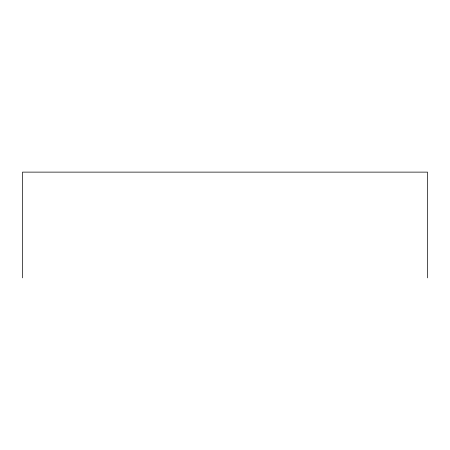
<?xml version="1.0" encoding="UTF-8"?>
<svg xmlns="http://www.w3.org/2000/svg" width="450" height="450" viewBox="0 0 450 450"><rect width="100%" height="100%" fill="white"/><g stroke="black" fill="none" stroke-linecap="round" stroke-linejoin="round"><path stroke-width="0.67" d="M427.5 277.875L427.5 172.125L22.5 172.125L22.5 277.875"/></g></svg>
